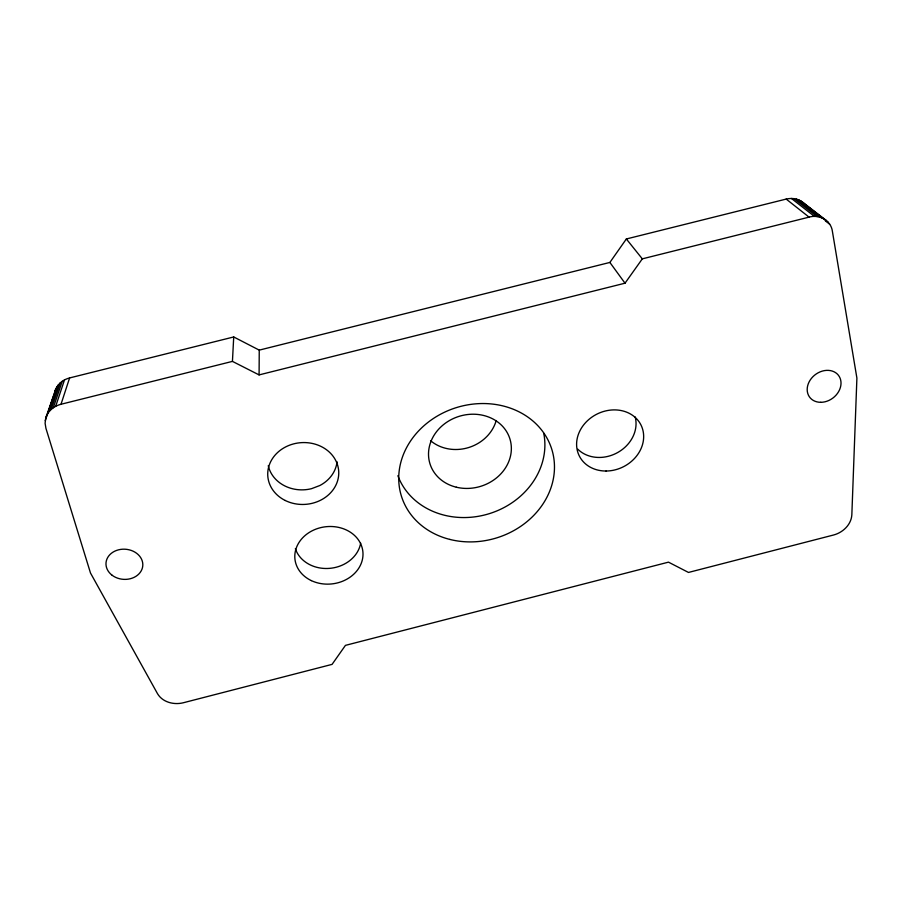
<?xml version="1.0" encoding="UTF-8"?>
<svg xmlns="http://www.w3.org/2000/svg" width="902" height="902" viewBox="0 0 902 902"><rect width="100%" height="100%" fill="white"/><g stroke="black" fill="none" stroke-linecap="round" stroke-linejoin="round"><path stroke-width="1.35" d="M55.777 388.999L45.731 418.156L45.1 423.218L45.934 428.337L90.493 573.018L157.557 693.762C162.676 702.376 174.007 705.093 183.264 702.771L332.071 664.379L345.443 645.37L668.483 562.149L688.474 572.443L833.73 534.965C842.874 532.507 851.195 524.738 851.838 514.907L856.9 378.096L832.377 231.216C831.013 220.438 819.084 214.101 809.071 217.134L642.314 258.851L625.007 283.194L259.088 374.905L259.246 350.123L233.719 336.965L69.601 377.938C62.914 379.629 56.815 384.5 54.954 391.321M259.088 374.905L232.434 361.386L233.719 336.965M45.731 418.156C47.671 411.064 54.052 406.035 61.009 404.265L69.601 377.938M55.676 406.295L64.504 379.877M53.308 407.738L62.227 381.264M51.188 409.429L60.197 382.899M49.339 411.346L58.427 384.748M45.235 420.659L54.47 393.746M47.806 413.466L56.95 386.789M259.246 350.123L609.887 262.437L626.349 238.974L786.183 199.083C791.877 197.741 798.259 198.564 802.836 202.398L826.367 220.528M61.009 404.265L232.434 361.386M800.886 201.011L828.149 222.242M798.732 199.906L822.117 217.957M813.548 211.745L815.701 213.413M825.364 220.877L829.66 224.192M796.41 199.094L819.715 217.123M793.952 198.609L817.167 216.615M791.404 198.44L814.506 216.457M786.183 199.083L809.071 217.134M802.836 202.398L804.561 204.055M626.349 238.974L642.314 258.851M609.887 262.437L625.007 283.194M543.726 433.208A76.14 66.613 -17.3 0 1 487.824 514.106A76.14 66.613 -17.3 0 1 397.872 475.715M337.044 461.779A34.806 30.476 -3.5 0 1 319.849 485.513L311.585 488.658A34.806 30.476 -3.5 0 1 268.266 465.68M360.665 543.184A33.498 28.368 -6.5 0 1 329.636 568.361A33.498 28.368 -6.5 0 1 295.36 548.653M635.188 416.961A33.814 29.067 -27.1 0 1 617.757 452.488A33.814 29.067 -27.1 0 1 577.799 449.207M496.201 420.546A39.508 35.144 -17.3 0 1 468.555 447.572A39.508 35.144 -17.3 0 1 430.547 440.661M449.816 539.419A78.756 68.191 -17.3 0 0 553.321 455.307A78.756 68.191 -17.3 0 0 426.657 423.444A78.756 68.191 -17.3 0 0 449.816 539.419M112.175 575.296A18.446 15.097 4.2 0 0 142.448 567.753A18.446 15.097 4.2 0 0 118.568 549.814A18.446 15.097 4.2 0 0 112.175 575.296M820.764 402.315A18.085 14.646 -37.1 0 0 840.134 378.288A18.085 14.646 -37.1 0 0 811.405 378.389A18.085 14.646 -37.1 0 0 820.764 402.315M285.212 500.475A35.539 30.927 -3.9 0 0 338.757 473.212A35.539 30.927 -3.9 0 0 285.765 446.862A35.539 30.927 -3.9 0 0 285.212 500.475M311.325 580.606A34.175 28.751 -6.7 0 0 362.999 554.662A34.175 28.751 -6.7 0 0 312.374 530.68A34.175 28.751 -6.7 0 0 311.325 580.606M606.043 471.024A34.513 29.473 -26.9 0 0 641.006 425.045A34.513 29.473 -26.9 0 0 583.346 425.304A34.513 29.473 -26.9 0 0 606.043 471.024M456.333 487.204A41.864 36.621 -17.3 0 0 510.622 441.597A41.864 36.621 -17.3 0 0 442.848 425.169A41.864 36.621 -17.3 0 0 456.333 487.204"/></g></svg>
